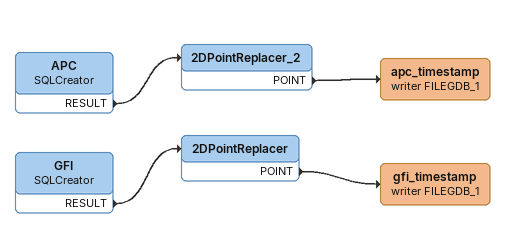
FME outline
APC: SQLCreator
    RESULT -> 2DPointReplacer_2
2DPointReplacer_2
    POINT -> apc_timestamp (writer FILEGDB_1)
apc_timestamp (writer FILEGDB_1)
GFI: SQLCreator
    RESULT -> 2DPointReplacer
2DPointReplacer
    POINT -> gfi_timestamp (writer FILEGDB_1)
gfi_timestamp (writer FILEGDB_1)
